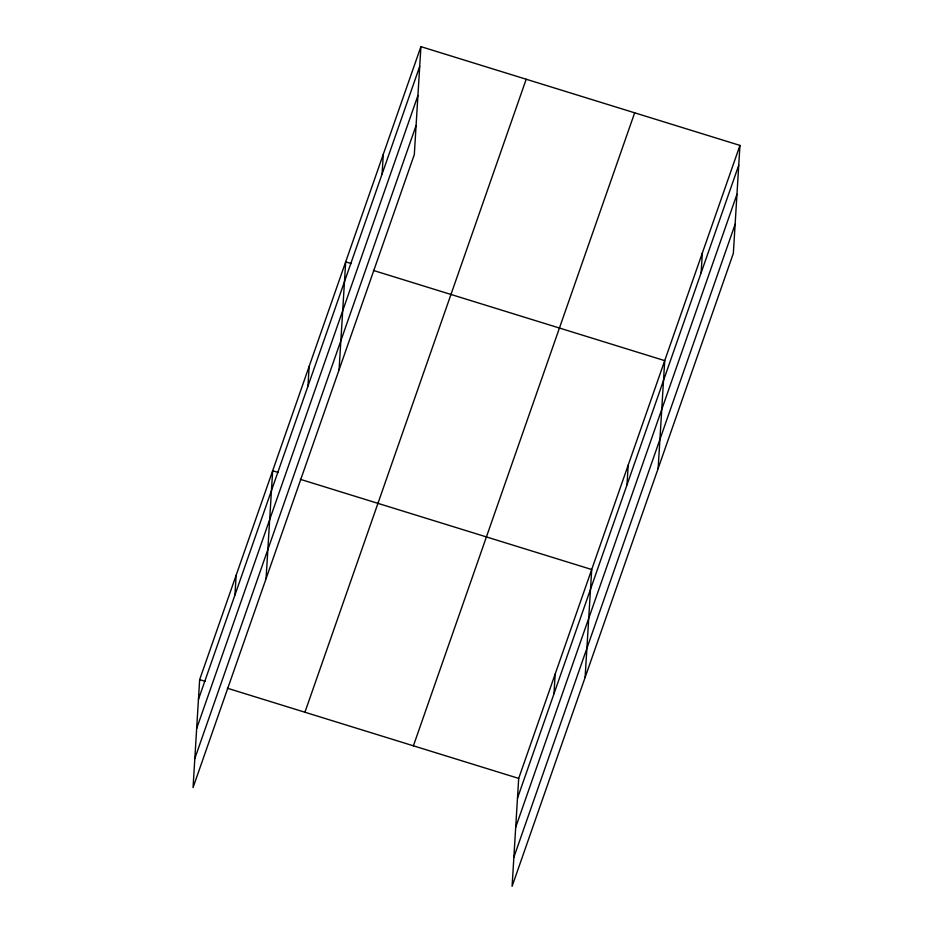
<?xml version="1.0" encoding="UTF-8"?>
<svg xmlns="http://www.w3.org/2000/svg" width="933" height="933" viewBox="0 0 933 933"><rect width="100%" height="100%" fill="white"/><g stroke="black" fill="none" stroke-linecap="round" stroke-linejoin="round"><path stroke-width="1.4" d="M420.911 46.65L199.65 679.644L193.049 787.592L414.31 154.598L420.911 46.65L739.951 145.408L733.35 253.356L512.089 886.35L518.69 778.402L739.951 145.408M234.941 595.009L236.154 575.206M266.068 578.705L272.669 470.757L278.209 472.471M307.96 386.122L309.173 366.319M339.076 369.818L345.688 261.87L351.228 263.584M382.087 174.063L383.3 154.26M553.98 693.767L555.193 673.953M585.108 677.463L591.709 569.515L300.368 479.34M626.999 484.868L628.212 465.066M658.127 468.576L664.728 360.628L373.387 270.442M701.126 272.821L702.339 253.018M198.437 699.458L419.698 66.453M196.653 728.545L417.926 95.539M194.822 758.506L416.095 125.512M304.928 712.241L526.2 79.235M413.401 745.817L634.673 112.811M517.477 798.205L738.749 165.211M515.692 827.291L736.965 194.297M513.861 857.264L735.134 224.258M199.65 679.644L205.19 681.37M227.349 688.227L518.69 778.402"/></g></svg>
